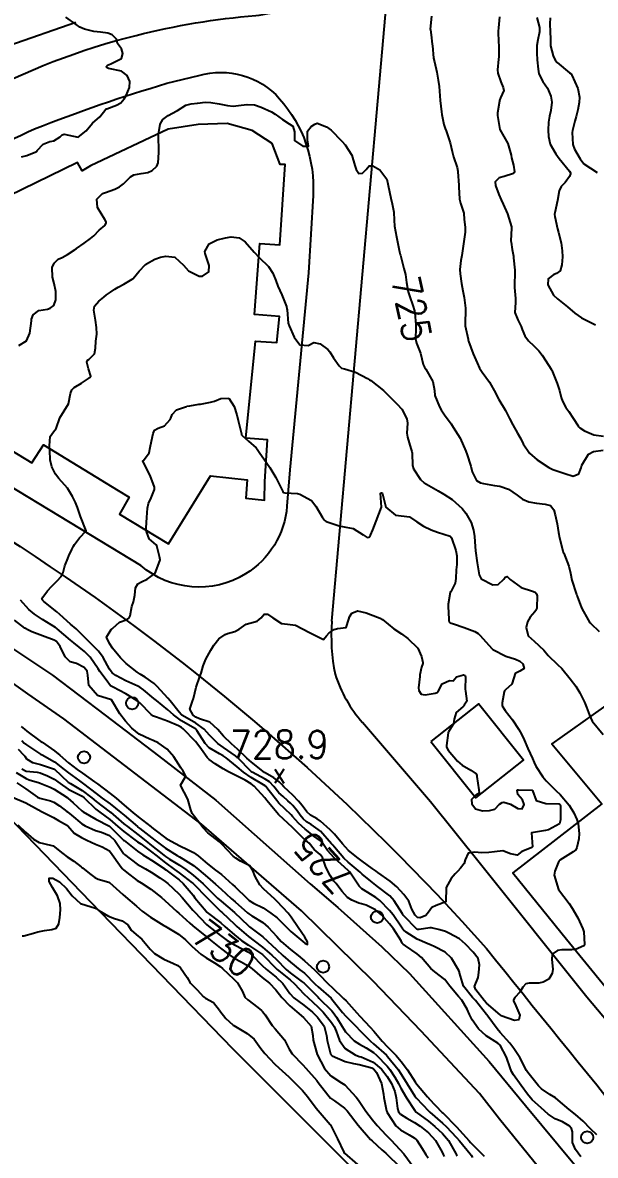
# Model space of a CAD drawing. Header units: metres. Extents: x 286371 to 293043, y 7462578 to 7466404.
# Drawn here: x 291564 to 291645.5, y 7463447.7 to 7463608.9 of the extents above; entities that cross this region are included whole.
import ezdxf
from ezdxf.enums import TextEntityAlignment as Align

# ---------------------------------------------------------------- set-up
doc = ezdxf.new("R2010")
doc.units = ezdxf.units.M
doc.header["$MEASUREMENT"] = 0
for name, color, linetype in [('Cotas', 45, 'Continuous'), ('Curvas de Nivel 1m', 11, 'Continuous'), ('Curvas de Nivel 5m', 15, 'Continuous'), ('Divisas', 45, 'Continuous'), ('Edificações', 30, 'Continuous'), ('Linha Férrea', 20, 'Continuous'), ('Pontos Cotados', 45, 'Continuous'), ('Postes', 20, 'Continuous'), ('Vias primárias', 230, 'Continuous')]:
    doc.layers.add(name, color=color, linetype=linetype)
doc.styles.add('Style-STANDARD', font='STANDARD.shx')

# ---------------------------------------------------------------- blocks, each defined once
blk = doc.blocks.new('ELVTXT_160')
at = {"layer": 'Pontos Cotados', "linetype": 'Continuous', "style": 'Style-STANDARD'}
for s, height, p in [('728.9', 4, (0, 4)), ('x', 3, (0, 0))]:
    blk.add_text(s, height=height, dxfattribs=at).set_placement(p, align=Align.MIDDLE_CENTER)

msp = doc.modelspace()

# ---------------------------------------------------------------- linework, layer by layer
at = {"layer": 'Curvas de Nivel 1m', "flags": 128}
for points, elevation in [([(291563.9, 7463589.78), (291564.65, 7463589.94), (291565.91, 7463590.46), (291566.04, 7463590.55), (291566.13, 7463590.67), (291566.99, 7463591.59), (291567.93, 7463591.93), (291568.5, 7463592.07), (291569.39, 7463592.62), (291569.67, 7463592.9), (291569.95, 7463593), (291571.94, 7463592.58), (291573.07, 7463593.46), (291573.97, 7463594.55), (291575.04, 7463595.48), (291575.9, 7463596.53), (291575.95, 7463596.58), (291576.01, 7463596.61), (291577.42, 7463597.1), (291578.02, 7463597.45), (291578.5, 7463598.02), (291578.76, 7463598.48), (291579.25, 7463599.66), (291579.32, 7463600.47), (291578.94, 7463601.34), (291578.09, 7463601.96), (291576.25, 7463602.36), (291576.09, 7463602.43), (291576, 7463602.53), (291575.99, 7463602.63), (291576.1, 7463602.81), (291576.6, 7463603.02), (291578.11, 7463603.75), (291578.29, 7463604.48), (291578.13, 7463605.15), (291577.56, 7463605.91), (291577.38, 7463606.5), (291576.8, 7463607.15), (291576.17, 7463607.37), (291575.13, 7463607.5), (291574.17, 7463607.61), (291572.83, 7463607.92), (291572.18, 7463608.21), (291571.67, 7463608.59), (291570.2, 7463609.64)], 724), ([(291622.2, 7463609.81), (291622.05, 7463607.95), (291622.06, 7463607.82), (291622.16, 7463607.15), (291622.34, 7463605.81), (291622.36, 7463605.59), (291622.53, 7463603.81), (291622.63, 7463603.29), (291622.98, 7463601.8), (291623.17, 7463600.69), (291623.3, 7463599.8), (291623.39, 7463598.44), (291623.44, 7463597.79), (291623.63, 7463596.16), (291623.69, 7463595.79), (291623.97, 7463594.35), (291624.15, 7463593.78), (291624.29, 7463593.45), (291624.9, 7463591.77), (291625.15, 7463590.53), (291625.35, 7463589.76), (291625.88, 7463588.23), (291625.97, 7463587.75), (291625.98, 7463587.65), (291626.11, 7463585.75), (291626.11, 7463585.49), (291626.2, 7463583.75), (291626.36, 7463583.19), (291626.8, 7463581.74), (291626.85, 7463580.84), (291627, 7463579.74), (291627.02, 7463579.03), (291626.82, 7463577.74), (291626.69, 7463576.73), (291626.55, 7463575.75), (291626.41, 7463575.02), (291626.26, 7463573.76), (291626.3, 7463573.1), (291626.5, 7463571.75), (291626.66, 7463570.69), (291626.85, 7463569.75), (291627.06, 7463568.25), (291627.08, 7463567.74), (291626.99, 7463566.29), (291627.03, 7463565.74), (291627.42, 7463563.82), (291627.44, 7463563.74), (291627.5, 7463563.53), (291628.16, 7463561.72), (291628.71, 7463560.46), (291629.06, 7463559.71), (291629.44, 7463559.13), (291630.48, 7463557.69), (291631.39, 7463556.07), (291631.58, 7463555.67), (291631.81, 7463555.23), (291632.74, 7463553.65), (291633.33, 7463552.55), (291633.8, 7463551.64), (291634.48, 7463550.44), (291634.94, 7463549.62), (291635.27, 7463548.94), (291636.19, 7463547.6), (291637.24, 7463546.64), (291638.91, 7463545.56), (291639.22, 7463545.4), (291639.47, 7463545.3), (291641.21, 7463544.71), (291642.37, 7463544.34), (291643.21, 7463544.68), (291643.51, 7463545.49), (291643.63, 7463545.88), (291644.54, 7463547.47), (291645.26, 7463547.86), (291646.65, 7463548.05)], 724), ([(291631.89, 7463609.67), (291631.74, 7463608.11), (291631.73, 7463607.67), (291631.77, 7463606.05), (291631.78, 7463605.67), (291631.78, 7463604.01), (291631.76, 7463603.67), (291631.61, 7463602.15), (291631.66, 7463601.67), (291632.07, 7463600.42), (291632.43, 7463599.66), (291632.5, 7463599.21), (291632.03, 7463598.16), (291631.92, 7463597.77), (291631.9, 7463597.67), (291631.63, 7463596.04), (291631.63, 7463595.67), (291631.96, 7463593.66), (291633.1, 7463591.65), (291633.56, 7463589.99), (291633.61, 7463589.64), (291633.89, 7463588.6), (291634.04, 7463587.63), (291633.98, 7463587.53), (291633.87, 7463587.42), (291632.55, 7463586.97), (291631.86, 7463586.78), (291631.3, 7463586.22), (291631.34, 7463585.67), (291631.82, 7463584.42), (291632.13, 7463583.66), (291632.42, 7463583.03), (291633.03, 7463581.65), (291633.59, 7463579.8), (291633.6, 7463579.64), (291633.53, 7463577.82), (291633.54, 7463577.64), (291633.7, 7463576.57), (291633.87, 7463575.63), (291633.91, 7463575.4), (291634.09, 7463573.63), (291634.09, 7463573.19), (291634.05, 7463571.63), (291634.05, 7463571.19), (291634.17, 7463569.63), (291634.16, 7463569.06), (291634.1, 7463567.63), (291634.51, 7463566.59), (291634.97, 7463565.62), (291635.11, 7463565.2), (291635.51, 7463564.28), (291636.02, 7463563.6), (291636.78, 7463562.88), (291637.48, 7463562.17), (291637.96, 7463561.57), (291638.94, 7463560.06), (291639.27, 7463559.55), (291639.33, 7463559.43), (291639.44, 7463559.17), (291640.1, 7463557.53), (291640.42, 7463556.5), (291640.67, 7463555.52), (291640.85, 7463555.01), (291641.35, 7463554.12), (291641.77, 7463553.51), (291642.39, 7463552.56), (291643.1, 7463551.49), (291643.19, 7463551.36), (291643.31, 7463551.22), (291644, 7463550.77), (291645.3, 7463550.21), (291646.71, 7463550.02)], 723), ([(291637.23, 7463609.59), (291637.61, 7463608.16), (291637.6, 7463607.58), (291637.33, 7463606.41), (291637.23, 7463605.59), (291637.21, 7463604.51), (291637.28, 7463603.59), (291637.42, 7463602.25), (291637.51, 7463601.58), (291638.07, 7463600.5), (291638.71, 7463599.56), (291639.21, 7463598.39), (291639.33, 7463597.55), (291639.18, 7463596.38), (291638.99, 7463595.56), (291638.86, 7463594.68), (291638.82, 7463593.56), (291638.86, 7463592.65), (291639.12, 7463591.56), (291639.91, 7463590.18), (291640.41, 7463589.54), (291641.87, 7463587.74), (291641.98, 7463587.51), (291642.01, 7463587.37), (291641.86, 7463586.99), (291641.22, 7463586.14), (291640.69, 7463585.53), (291640.41, 7463584.95), (291640.15, 7463583.54), (291639.78, 7463581.79), (291639.73, 7463581.59), (291639.72, 7463581.55), (291639.77, 7463581.27), (291640.14, 7463579.54), (291640.28, 7463578.99), (291640.65, 7463577.53), (291640.83, 7463576.39), (291640.84, 7463575.53), (291640.78, 7463574.41), (291640.51, 7463573.53), (291640.02, 7463573.17), (291639.65, 7463573.03), (291638.81, 7463572.39), (291638.78, 7463571.56), (291639.6, 7463570.07), (291640.13, 7463569.54), (291641.58, 7463568.43), (291642.6, 7463567.5), (291643.55, 7463566.85), (291644.78, 7463566.23), (291645.54, 7463565.88)], 722), ([(291639.09, 7463609.56), (291639.04, 7463608.71), (291639.12, 7463607.56), (291639.16, 7463606.56), (291639.15, 7463605.56), (291639.54, 7463604.14), (291639.8, 7463603.55), (291640.11, 7463603.2), (291641.88, 7463601.73), (291642.08, 7463601.56), (291642.12, 7463601.51), (291642.2, 7463601.4), (291643.06, 7463599.5), (291643.27, 7463598.26), (291643.23, 7463597.5), (291643.05, 7463596.46), (291642.8, 7463595.5), (291642.63, 7463594.86), (291642.28, 7463593.51), (291642.24, 7463593.23), (291642.31, 7463591.51), (291642.59, 7463590.84), (291643.39, 7463589.49), (291643.88, 7463588.78), (291645.79, 7463587.53)], 721), ([(291645.77, 7463450.6), (291644.83, 7463451.46), (291643.8, 7463452.54), (291642.73, 7463453.49), (291641.82, 7463454.19), (291640.25, 7463455.53), (291639.86, 7463455.84), (291639.07, 7463456.34), (291637.88, 7463457.16), (291637.46, 7463457.57), (291635.91, 7463459.47), (291635.83, 7463459.6), (291635.76, 7463459.76), (291634.78, 7463461.61), (291633.96, 7463462.86), (291633.35, 7463463.63), (291632, 7463465.18), (291631.57, 7463465.66), (291630.24, 7463467.47), (291630.08, 7463467.68), (291630.03, 7463467.74), (291628.47, 7463469.71), (291628.07, 7463470.15), (291626.79, 7463471.73), (291626.22, 7463473.65), (291626.2, 7463473.74), (291626.13, 7463474), (291625.08, 7463475.76), (291624.17, 7463476.58), (291622.58, 7463477.4), (291622.18, 7463477.58), (291621.59, 7463477.81), (291620.2, 7463478.42), (291618.64, 7463479.43), (291618.22, 7463479.77), (291618.14, 7463479.87), (291617.94, 7463480.16), (291616.76, 7463481.89), (291616.26, 7463482.54), (291614.89, 7463483.92), (291614.29, 7463484.37), (291613.18, 7463485.06), (291612.31, 7463485.59), (291611.91, 7463485.96), (291611.18, 7463487.12), (291610.58, 7463487.98), (291610.35, 7463488.23), (291608.37, 7463490.01), (291607.44, 7463491.08), (291606.78, 7463492.04), (291606.41, 7463492.45), (291605.48, 7463493.12), (291604.43, 7463493.93), (291604.24, 7463494.09), (291603.29, 7463494.94), (291602.46, 7463495.91), (291602.27, 7463496.12), (291601.33, 7463496.98), (291600.49, 7463497.81), (291600.2, 7463498.15), (291599.13, 7463499.55), (291598.66, 7463500.17), (291598.6, 7463500.24), (291598.54, 7463500.28), (291598.32, 7463500.39), (291596.55, 7463501.44), (291595.46, 7463502.22), (291594.58, 7463502.97), (291592.99, 7463504.26), (291592.6, 7463504.53), (291592.04, 7463504.83), (291590.61, 7463505.67), (291590.02, 7463506.3), (291588.83, 7463508.14), (291588.7, 7463508.32), (291588.65, 7463508.36), (291588.57, 7463508.41), (291586.67, 7463509.5), (291585.5, 7463510.37), (291584.69, 7463511.09), (291583.08, 7463512.41), (291582.72, 7463512.7), (291581.25, 7463513.92), (291580.74, 7463514.3), (291580.45, 7463514.45), (291578.75, 7463515.18), (291577.29, 7463515.97), (291576.77, 7463516.33), (291576.62, 7463516.51), (291576.41, 7463516.88), (291575.5, 7463518.52), (291574.82, 7463519.41), (291573.71, 7463520.55), (291572.86, 7463521.42), (291571.67, 7463522.58), (291570.88, 7463523.26), (291569.35, 7463524.62), (291568.91, 7463525.03), (291567.07, 7463526.51), (291566.93, 7463526.63), (291566.91, 7463526.65), (291566.76, 7463526.84), (291566.94, 7463527.12), (291567.6, 7463528), (291568.14, 7463528.64), (291568.57, 7463529.04), (291568.98, 7463529.42), (291569.55, 7463530.05), (291569.8, 7463530.61), (291570.06, 7463531.55), (291570.47, 7463532.6), (291570.64, 7463532.99), (291571.04, 7463533.87), (291571.28, 7463534.36), (291571.41, 7463534.59), (291572.12, 7463535.53), (291573.08, 7463536.56), (291572.3, 7463538.58), (291571.83, 7463539.89), (291571.55, 7463540.59), (291571.16, 7463541.45), (291570.44, 7463542.61), (291569.19, 7463544.01), (291568.71, 7463544.63), (291568.2, 7463545.66), (291567.98, 7463546.64), (291567.92, 7463547.98), (291567.89, 7463548.65), (291567.97, 7463549.97), (291568.46, 7463550.64), (291568.84, 7463551.1), (291569.33, 7463552.62), (291570.55, 7463554.6), (291570.87, 7463556.08), (291571.06, 7463556.59), (291571.4, 7463556.94), (291572.41, 7463557.57), (291573.42, 7463558.24), (291573.61, 7463558.36), (291573.75, 7463558.55), (291573.44, 7463559.59), (291573.18, 7463560.56), (291573.24, 7463560.78), (291573.46, 7463560.93), (291574.29, 7463561.72), (291574.43, 7463562.54), (291574.48, 7463563.56), (291574.6, 7463564.54), (291574.57, 7463565.49), (291574.4, 7463566.54), (291574.17, 7463567.94), (291574.29, 7463568.54), (291574.89, 7463569.23), (291575.59, 7463569.82), (291576, 7463570.12), (291576.54, 7463570.51), (291577.15, 7463570.96), (291577.62, 7463571.23), (291578.46, 7463571.65), (291579.63, 7463572.34), (291579.7, 7463572.4), (291579.75, 7463572.46), (291580.62, 7463573.48), (291581.53, 7463574.44), (291581.6, 7463574.5), (291581.67, 7463574.54), (291582.86, 7463575.23), (291583.68, 7463575.5), (291584.44, 7463575.64), (291585.68, 7463575.49), (291586.92, 7463574.36), (291587.65, 7463573.57), (291589.17, 7463572.8), (291589.64, 7463572.78), (291590.55, 7463573.4), (291590.61, 7463574.3), (291590, 7463576), (291589.96, 7463576.31), (291590.61, 7463577.4), (291591.72, 7463577.95), (291592.92, 7463578.26), (291593.73, 7463578.39), (291594.84, 7463578.23), (291595.72, 7463577.68), (291597, 7463576.19), (291597.68, 7463575.44), (291599.05, 7463574.16), (291599.65, 7463573.21), (291600.05, 7463572.15), (291600.38, 7463571.38), (291600.93, 7463570.13), (291601.57, 7463568.45), (291601.66, 7463568.12), (291601.68, 7463568), (291601.83, 7463566.12), (291601.95, 7463565.7), (291602.66, 7463564.11), (291603.49, 7463563.03), (291604.65, 7463562.91), (291605.49, 7463563.36), (291606.37, 7463563.17), (291607.48, 7463562.34), (291607.76, 7463562.03), (291608.3, 7463561.18), (291609.07, 7463560.01), (291609.44, 7463559.7), (291609.84, 7463559.6), (291611.43, 7463559.13), (291613.13, 7463558.24), (291613.42, 7463558.06), (291613.57, 7463557.94), (291615.39, 7463556.52), (291616.03, 7463555.9), (291617.36, 7463554.58), (291618, 7463553.87), (291618.71, 7463552.49), (291618.81, 7463551.86), (291618.72, 7463550.44), (291618.79, 7463549.86), (291619.27, 7463548.27), (291619.43, 7463547.85), (291619.49, 7463547.62), (291619.54, 7463545.85), (291619.68, 7463545.39), (291620.64, 7463543.83), (291621.19, 7463543.36), (291622.18, 7463542.8), (291623.17, 7463542.26), (291623.97, 7463541.78), (291625.15, 7463540.99), (291626.57, 7463539.74), (291627.12, 7463539.08), (291627.85, 7463537.72), (291628.19, 7463536.62), (291628.34, 7463535.72), (291628.44, 7463534.33), (291628.5, 7463533.71), (291628.72, 7463532.01), (291628.75, 7463531.71), (291628.99, 7463530.3), (291629.28, 7463529.7), (291630.97, 7463528.87), (291631.73, 7463528.9), (291632.5, 7463529.65), (291632.7, 7463529.94), (291632.99, 7463530.04), (291633.42, 7463529.64), (291634.97, 7463528.49), (291636.59, 7463527.96), (291636.96, 7463527.8), (291637.15, 7463527.58), (291637.24, 7463527.29), (291637.19, 7463525.58), (291637.14, 7463525.36), (291636.92, 7463525.01), (291636.25, 7463524.25), (291635.9, 7463523.6), (291635.7, 7463522.79), (291635.96, 7463521.6), (291636.85, 7463520.84), (291638.19, 7463519.56), (291638.81, 7463518.79), (291640.14, 7463517.53), (291640.79, 7463516.94), (291641.96, 7463515.51), (291642.75, 7463514.42), (291643.33, 7463513.49), (291644, 7463512.19), (291644.3, 7463511.47), (291644.69, 7463510.31), (291645.09, 7463509.46), (291646.65, 7463507.55)], 726), ([(291563.83, 7463508.7), (291564.3, 7463508.34), (291564.64, 7463508.06), (291566.51, 7463506.66), (291566.62, 7463506.58), (291566.81, 7463506.47), (291568.6, 7463505.23), (291569.34, 7463504.61), (291570.58, 7463503.53), (291571.82, 7463502.58), (291572.56, 7463502.04), (291574.26, 7463500.81), (291574.54, 7463500.63), (291574.68, 7463500.53), (291576.51, 7463499.17), (291577.35, 7463498.49), (291578.49, 7463497.53), (291579.73, 7463496.46), (291580.47, 7463495.84), (291582.32, 7463494.42), (291582.44, 7463494.32), (291582.87, 7463493.98), (291584.42, 7463492.83), (291585.16, 7463492.37), (291586.4, 7463491.73), (291587.52, 7463491.21), (291588.38, 7463490.79), (291589.01, 7463490.31), (291590.36, 7463489.15), (291591.49, 7463488.28), (291592.33, 7463487.62), (291593.92, 7463486.24), (291594.31, 7463485.87), (291596, 7463484.21), (291596.28, 7463483.96), (291596.9, 7463483.57), (291598.26, 7463482.89), (291599.37, 7463482.16), (291600.24, 7463481.46), (291601.64, 7463480.12), (291602.22, 7463479.55), (291603.93, 7463478.09), (291604.19, 7463477.89), (291604.57, 7463477.7), (291604.59, 7463478.08), (291604.2, 7463478.71), (291603.26, 7463480.1), (291602.25, 7463481.58), (291601.81, 7463482.12), (291600.28, 7463483.81), (291599.92, 7463484.15), (291598.31, 7463485.59), (291597.82, 7463486.18), (291597.14, 7463487.38), (291596.8, 7463488.2), (291596.35, 7463488.88), (291595.03, 7463489.56), (291594.37, 7463489.95), (291594.02, 7463490.24), (291592.4, 7463491.94), (291592.04, 7463492.27), (291590.42, 7463493.59), (291589.74, 7463494.3), (291588.47, 7463495.93), (291588.18, 7463496.33), (291587.98, 7463496.83), (291587.53, 7463498.34), (291586.53, 7463500.35), (291587.27, 7463501.62), (291586.89, 7463502.35), (291586.57, 7463502.84), (291585.55, 7463504.37), (291584.61, 7463505.5), (291583.35, 7463506.4), (291582.63, 7463506.72), (291582.15, 7463506.91), (291580.64, 7463507.61), (291579.59, 7463508.46), (291578.67, 7463509.46), (291577.88, 7463510.49), (291576.71, 7463512.5), (291574.72, 7463513.13), (291573.46, 7463514.55), (291573.33, 7463515.99), (291573.21, 7463516.56), (291572.79, 7463517.12), (291571.71, 7463517.66), (291570.8, 7463517.92), (291570.09, 7463518.61), (291569.37, 7463520.09), (291569.01, 7463520.62), (291568.85, 7463520.78), (291568.51, 7463520.97), (291566.86, 7463521.6), (291565.35, 7463522.19), (291564.87, 7463522.39), (291564.35, 7463522.69), (291562.89, 7463523.82)], 724), ([(291563.4, 7463505.5), (291564.18, 7463504.69), (291564.36, 7463504.46), (291564.59, 7463504.12), (291565.46, 7463503.56), (291566.57, 7463503.28), (291568.56, 7463502.62), (291570.54, 7463500.8), (291570.85, 7463500.59), (291572.52, 7463499.61), (291573.88, 7463498.54), (291574.5, 7463498.02), (291576.33, 7463496.66), (291576.47, 7463496.55), (291576.53, 7463496.5), (291578.45, 7463494.86), (291578.95, 7463494.47), (291580.43, 7463493.32), (291581.59, 7463492.43), (291582.4, 7463491.78), (291584.12, 7463490.39), (291584.37, 7463490.19), (291584.92, 7463489.83), (291586.35, 7463488.96), (291587.29, 7463488.34), (291588.33, 7463487.54), (291589.72, 7463486.3), (291590.31, 7463485.73), (291591.79, 7463484.27), (291592.28, 7463483.83), (291594.2, 7463482.24), (291594.25, 7463482.19), (291595.09, 7463481.38), (291596.23, 7463480.3), (291596.34, 7463480.2), (291598.2, 7463478.79), (291598.89, 7463478.16), (291600.18, 7463476.97), (291601.09, 7463476.13), (291602.15, 7463475.15), (291603.51, 7463474.09), (291604.13, 7463473.6), (291605.67, 7463472.06), (291606.1, 7463471.65), (291607.94, 7463470.03), (291608.06, 7463469.9), (291609.58, 7463468), (291610.03, 7463467.48), (291611.53, 7463465.97), (291612, 7463465.5), (291613.52, 7463463.94), (291613.97, 7463463.54), (291615.8, 7463461.91), (291615.94, 7463461.76), (291617.47, 7463459.88), (291617.9, 7463459.25), (291618.75, 7463457.86), (291619.86, 7463456.1), (291620.06, 7463455.84), (291621.83, 7463453.95), (291621.97, 7463453.81), (291623.8, 7463452.26), (291624.31, 7463451.78), (291625.77, 7463450.22), (291626.19, 7463449.75), (291627.74, 7463447.89), (291627.86, 7463447.72), (291628.07, 7463447.37)], 726), ([(291563.13, 7463502.14), (291564.54, 7463501.31), (291564.99, 7463501.13), (291566.43, 7463500.67), (291566.53, 7463500.62), (291567.94, 7463500.05), (291568.52, 7463499.77), (291570.39, 7463498.6), (291570.46, 7463498.55), (291570.5, 7463498.51), (291571.23, 7463497.85), (291572.48, 7463496.72), (291572.68, 7463496.56), (291574.46, 7463495.5), (291576.39, 7463494.51), (291576.44, 7463494.46), (291577.05, 7463493.88), (291578.41, 7463492.53), (291578.48, 7463492.47), (291580.39, 7463490.96), (291581.17, 7463490.43), (291582.37, 7463489.67), (291584.32, 7463488.38), (291584.34, 7463488.37), (291584.4, 7463488.33), (291586.32, 7463486.87), (291586.9, 7463486.35), (291588.29, 7463484.68), (291588.57, 7463484.32), (291590.14, 7463482.41), (291590.24, 7463482.29), (291590.25, 7463482.28), (291590.32, 7463482.23), (291592.23, 7463480.75), (291592.81, 7463480.26), (291594.21, 7463479.05), (291595.25, 7463478.22), (291596.18, 7463477.58), (291597.88, 7463476.47), (291598.17, 7463476.28), (291598.28, 7463476.17), (291600.14, 7463474.27), (291600.28, 7463474.14), (291602.11, 7463472.67), (291602.75, 7463472.1), (291604.08, 7463470.66), (291604.66, 7463470.08), (291606.05, 7463468.81), (291606.81, 7463468.04), (291608.01, 7463466.59), (291608.38, 7463466.02), (291608.64, 7463465.37), (291609.11, 7463464.01), (291609.96, 7463462.88), (291611.35, 7463461.97), (291611.94, 7463461.76), (291612.22, 7463461.68), (291613.93, 7463460.93), (291615.11, 7463459.92), (291615.9, 7463458.9), (291616.51, 7463457.9), (291617, 7463456.76), (291617.19, 7463455.88), (291617.39, 7463454.32), (291617.53, 7463453.88), (291617.82, 7463453.53), (291618.69, 7463452.98), (291619.8, 7463452.35), (291620.59, 7463451.83), (291621.78, 7463450.9), (291622.81, 7463449.8), (291623.74, 7463448.12), (291623.88, 7463447.78), (291624.01, 7463447.5)], 728), ([(291563.95, 7463502.7), (291564.56, 7463502.37), (291566.11, 7463502.22), (291566.56, 7463502.12), (291567.59, 7463501.68), (291568.54, 7463501.23), (291569.39, 7463500.61), (291570.52, 7463499.8), (291572.03, 7463499.05), (291572.51, 7463498.8), (291572.81, 7463498.56), (291574.48, 7463496.96), (291575.02, 7463496.53), (291576.46, 7463495.45), (291577.6, 7463494.49), (291578.43, 7463493.76), (291580.19, 7463492.45), (291580.41, 7463492.29), (291580.85, 7463491.99), (291582.39, 7463490.88), (291582.98, 7463490.41), (291584.36, 7463489.32), (291585.67, 7463488.36), (291586.34, 7463487.88), (291588.18, 7463486.46), (291588.31, 7463486.36), (291588.35, 7463486.32), (291590.28, 7463484.31), (291592.26, 7463482.38), (291592.37, 7463482.26), (291594.23, 7463480.52), (291594.54, 7463480.23), (291596.2, 7463478.8), (291597, 7463478.19), (291598.18, 7463477.32), (291599.52, 7463476.15), (291600.15, 7463475.53), (291601.56, 7463474.12), (291602.13, 7463473.64), (291603.8, 7463472.39), (291604.11, 7463472.17), (291604.21, 7463472.08), (291606.08, 7463470.17), (291606.19, 7463470.05), (291608.04, 7463468.25), (291608.23, 7463468.02), (291608.7, 7463467.34), (291609.53, 7463466), (291609.99, 7463465.26), (291611.24, 7463463.98), (291611.97, 7463463.52), (291612.91, 7463463), (291613.95, 7463462.31), (291614.4, 7463461.93), (291615.92, 7463460.36), (291616.29, 7463459.9), (291617, 7463458.79), (291617.53, 7463457.88), (291617.87, 7463457.26), (291618.68, 7463455.86), (291619.83, 7463454.07), (291620.04, 7463453.84), (291621.8, 7463452.54), (291622.72, 7463451.8), (291623.78, 7463450.79), (291624.62, 7463449.77), (291625.74, 7463447.85), (291625.79, 7463447.75), (291625.86, 7463447.62)], 727), ([(291563.24, 7463500.71), (291564.52, 7463499.85), (291566.17, 7463498.67), (291566.5, 7463498.49), (291567.99, 7463498.12), (291568.49, 7463497.94), (291569.3, 7463497.43), (291570.34, 7463496.6), (291570.41, 7463496.54), (291570.47, 7463496.49), (291570.99, 7463496.07), (291572.45, 7463494.87), (291572.93, 7463494.56), (291574.43, 7463493.91), (291575.28, 7463493.67), (291576.42, 7463493.19), (291577.16, 7463492.49), (291578.39, 7463490.64), (291578.52, 7463490.47), (291580.36, 7463489.13), (291581.52, 7463488.43), (291582.34, 7463487.96), (291583.55, 7463487.17), (291584.32, 7463486.65), (291584.69, 7463486.38), (291586.29, 7463484.88), (291586.76, 7463484.35), (291588.26, 7463482.59), (291588.5, 7463482.32), (291590.23, 7463480.53), (291590.49, 7463480.29), (291592.2, 7463478.94), (291593.13, 7463478.25), (291594.18, 7463477.62), (291595.36, 7463477.04), (291596.17, 7463476.57), (291596.66, 7463476.2), (291598.14, 7463474.7), (291598.71, 7463474.17), (291600.12, 7463473.03), (291601.09, 7463472.13), (291602.08, 7463470.73), (291602.64, 7463470.11), (291604.06, 7463469.03), (291605.29, 7463468.07), (291606.02, 7463467.35), (291606.93, 7463466.04), (291607.28, 7463464.74), (291607.37, 7463464.03), (291607.86, 7463462.11), (291607.9, 7463462.03), (291607.94, 7463461.96), (291608.11, 7463461.85), (291609.93, 7463461.02), (291611.14, 7463460.76), (291611.92, 7463460.6), (291613.74, 7463460.12), (291613.92, 7463460.04), (291614.03, 7463459.93), (291614.39, 7463459.45), (291615.13, 7463457.92), (291615.38, 7463456.4), (291615.42, 7463455.91), (291615.83, 7463454.03), (291615.88, 7463453.9), (291615.93, 7463453.79), (291617.15, 7463451.88), (291617.79, 7463451.3), (291619.05, 7463450.58), (291619.77, 7463450.17), (291620.15, 7463449.84), (291620.9, 7463448.67), (291621.4, 7463447.82), (291621.73, 7463447.3)], 729), ([(291563.38, 7463494.71), (291564.43, 7463493.65), (291565.6, 7463492.68), (291566.41, 7463492.21), (291567.02, 7463492.04), (291568.4, 7463491.7), (291569.77, 7463490.61), (291570.38, 7463490.15), (291571.35, 7463489.56), (291572.36, 7463488.75), (291572.45, 7463488.66), (291572.57, 7463488.57), (291573.57, 7463487.78), (291574.33, 7463487.21), (291574.78, 7463486.99), (291576.32, 7463486.55), (291576.4, 7463486.5), (291578.29, 7463484.82), (291578.7, 7463484.47), (291580.26, 7463483.12), (291581.06, 7463482.43), (291582.24, 7463481.55), (291584.14, 7463480.39), (291584.22, 7463480.34), (291584.31, 7463480.29), (291586.21, 7463479.13), (291587.22, 7463478.34), (291588.18, 7463477.4), (291589.39, 7463476.31), (291590.16, 7463475.78), (291591.35, 7463475.07), (291592.14, 7463474.55), (291592.49, 7463474.26), (291594.11, 7463472.77), (291594.61, 7463472.23), (291595.33, 7463470.98), (291595.68, 7463470.21), (291596.07, 7463469.8), (291597.52, 7463468.71), (291598.05, 7463468.31), (291598.19, 7463468.17), (291598.55, 7463467.66), (291599.56, 7463466.15), (291600, 7463465.66), (291601.32, 7463464.12), (291601.95, 7463462.81), (291602.38, 7463462.11), (291603.92, 7463460.54), (291604.33, 7463460.08), (291605.89, 7463458.31), (291606.11, 7463458.05), (291606.97, 7463456.94), (291607.66, 7463456.03), (291607.85, 7463455.83), (291608.42, 7463455.44), (291609.83, 7463454.41), (291610.24, 7463453.99), (291611.79, 7463451.96), (291613.54, 7463449.94), (291613.76, 7463449.72), (291615.17, 7463448.48), (291615.74, 7463447.98), (291615.81, 7463447.9), (291617.71, 7463446.02)], 731), ([(291563.99, 7463478.91), (291564.2, 7463478.93), (291565.57, 7463479.31), (291566.21, 7463479.49), (291567.18, 7463479.69), (291568.21, 7463479.8), (291568.82, 7463480.02), (291569.18, 7463480.62), (291569.33, 7463481.53), (291569.41, 7463482.62), (291569.38, 7463483.52), (291569.03, 7463484.62), (291568.31, 7463485.78), (291567.81, 7463486.64), (291567.84, 7463487.14), (291568.33, 7463487.12), (291569.27, 7463486.62), (291570.31, 7463485.64), (291571.09, 7463484.59), (291572.27, 7463483.53), (291573.78, 7463483.03), (291574.26, 7463482.91), (291574.5, 7463482.79), (291574.88, 7463482.54), (291576.24, 7463481.69), (291577.12, 7463481.38), (291578.23, 7463481.05), (291579, 7463480.46), (291579.49, 7463479.73), (291580.2, 7463479.1), (291580.99, 7463478.43), (291582.17, 7463477.03), (291582.82, 7463476.4), (291584.15, 7463475.58), (291585.51, 7463475), (291586.14, 7463474.68), (291586.53, 7463474.35), (291587.44, 7463473), (291587.84, 7463472.33), (291587.94, 7463472.17), (291588.1, 7463471.99), (291588.95, 7463471.17), (291589.74, 7463470.3), (291589.91, 7463470.14), (291590.07, 7463470.06), (291591.19, 7463469.41), (291592.05, 7463468.34), (291592.07, 7463468.29), (291592.09, 7463468.26), (291592.94, 7463467.17), (291593.96, 7463466.24), (291594.01, 7463466.2), (291594.09, 7463466.16), (291596, 7463465.04), (291596.99, 7463464.19), (291597.95, 7463462.9), (291598.49, 7463462.17), (291599.92, 7463460.66), (291600.5, 7463460.14), (291601.9, 7463458.86), (291602.69, 7463458.1), (291603.87, 7463456.92), (291604.56, 7463456.07), (291605.83, 7463454.37), (291606.09, 7463454.05), (291607.79, 7463452.07), (291607.83, 7463452.02), (291607.88, 7463451.94), (291608.85, 7463450.01), (291609.74, 7463448.13), (291609.83, 7463447.99), (291611.71, 7463446.38)], 732)]:
    msp.add_lwpolyline(points, dxfattribs=dict(at, elevation=elevation))
for points, elevation in [([(291593.37, 7463555.41), (291594.15, 7463554.24), (291594.51, 7463553.06), (291594.72, 7463552.23), (291595.17, 7463550.35), (291595.2, 7463550.23), (291595.29, 7463550.1), (291596.19, 7463549.3), (291597.27, 7463548.35), (291597.4, 7463548.19), (291597.72, 7463547.73), (291598.81, 7463546.17), (291599.22, 7463545.55), (291600.06, 7463544.15), (291600.96, 7463542.35), (291601.07, 7463542.14), (291601.17, 7463541.99), (291601.35, 7463541.95), (291603.17, 7463541.85), (291603.48, 7463541.78), (291605.16, 7463540.85), (291605.76, 7463540.07), (291606.72, 7463538.45), (291607, 7463538.05), (291607.11, 7463537.96), (291607.25, 7463537.9), (291609.09, 7463537.26), (291610.01, 7463537.08), (291611.09, 7463536.88), (291612.48, 7463535.96), (291613.07, 7463535.62), (291613.37, 7463535.65), (291613.54, 7463535.95), (291613.86, 7463536.71), (291614.36, 7463537.93), (291615.13, 7463539.91), (291614.96, 7463541.92), (291615.11, 7463541.97), (291615.16, 7463541.96), (291615.21, 7463541.91), (291615.24, 7463541.83), (291615.73, 7463539.91), (291617.12, 7463538.8), (291618.34, 7463538.64), (291619.11, 7463538.52), (291620.15, 7463537.84), (291621.09, 7463537.2), (291622.19, 7463536.7), (291623.08, 7463536.38), (291624.86, 7463535.77), (291625.07, 7463535.53), (291625.7, 7463533.75), (291625.81, 7463532.98), (291625.81, 7463531.75), (291625.74, 7463531.02), (291625.68, 7463529.75), (291625.6, 7463529.12), (291624.96, 7463527.89), (291624.9, 7463527.82), (291624.88, 7463527.77), (291624.61, 7463526.09), (291624.59, 7463525.77), (291624.67, 7463523.99), (291624.69, 7463523.77), (291624.73, 7463523.61), (291624.89, 7463523.44), (291625.35, 7463523.3), (291626.88, 7463522.8), (291628.39, 7463522.2), (291628.87, 7463521.93), (291629.12, 7463521.7), (291630.84, 7463519.78), (291630.96, 7463519.67), (291632.82, 7463518.73), (291634.16, 7463518.27), (291634.8, 7463518.01), (291635.24, 7463517.61), (291635.41, 7463516.98), (291634.78, 7463516.6), (291634.15, 7463516.24), (291633.94, 7463515.63), (291633.65, 7463514.73), (291632.74, 7463513.92), (291632.61, 7463513.78), (291632.56, 7463513.65), (291632.3, 7463512.06), (291632.29, 7463511.65), (291632.69, 7463511), (291633.75, 7463509.63), (291634.65, 7463508.27), (291635.04, 7463507.61), (291635.43, 7463506.81), (291635.94, 7463505.59), (291636.59, 7463504.15), (291636.83, 7463503.58), (291637.09, 7463503.06), (291638.08, 7463501.56), (291638.55, 7463500.99), (291639.97, 7463499.53), (291640.52, 7463499.02), (291641.82, 7463497.5), (291642.48, 7463496.4), (291642.91, 7463495.49), (291643.09, 7463494.85), (291643.23, 7463493.48), (291643.19, 7463492.72), (291642.92, 7463491.49), (291642.74, 7463491.15), (291642.39, 7463490.88), (291640.5, 7463489.66), (291640.37, 7463489.57), (291640.34, 7463489.53), (291639.76, 7463488.13), (291639.67, 7463487.54), (291640.3, 7463485.53), (291641.81, 7463483.51), (291642.26, 7463482.85), (291643.03, 7463481.49), (291643.77, 7463479.93), (291643.91, 7463479.48), (291643.99, 7463477.67), (291643.9, 7463477.48), (291642.71, 7463476.97), (291642.18, 7463476.93), (291640.77, 7463476.93), (291640.17, 7463476.81), (291639.39, 7463476.32), (291639.35, 7463475.55), (291639.48, 7463474.19), (291639.4, 7463473.55), (291638.9, 7463472.76), (291638.11, 7463472.3), (291637.49, 7463472.19), (291636.1, 7463472.19), (291635.63, 7463472.07), (291635.2, 7463471.61), (291634.77, 7463470.92), (291634.07, 7463470.14), (291633.88, 7463469.82), (291633.9, 7463469.63), (291634.06, 7463469.27), (291634.81, 7463467.61), (291634.66, 7463466.98), (291634.02, 7463466.85), (291632.14, 7463467.55), (291632.03, 7463467.63), (291632.01, 7463467.65), (291630.06, 7463469.35), (291629.74, 7463469.69), (291628.55, 7463471.24), (291628.34, 7463471.71), (291628.84, 7463472.98), (291628.97, 7463473.7), (291629.05, 7463474.79), (291628.85, 7463475.7), (291628.17, 7463476.61), (291627.06, 7463477.73), (291626.19, 7463478.47), (291624.67, 7463479.31), (291624.22, 7463479.51), (291623.42, 7463479.79), (291622.23, 7463480.05), (291621.99, 7463480.05), (291620.48, 7463479.83), (291620.26, 7463479.8), (291620.22, 7463479.81), (291620.19, 7463479.83), (291618.25, 7463481.79), (291618.2, 7463481.87), (291618.1, 7463482.03), (291616.92, 7463483.88), (291616.29, 7463484.59), (291614.56, 7463485.92), (291614.32, 7463486.11), (291613.57, 7463486.69), (291612.34, 7463487.71), (291612.07, 7463487.96), (291610.37, 7463489.42), (291609.77, 7463489.99), (291608.4, 7463491.55), (291608.19, 7463491.81), (291608.01, 7463492.02), (291606.43, 7463493.8), (291606.3, 7463493.92), (291606.12, 7463494.05), (291605.12, 7463494.75), (291604.45, 7463495.16), (291603.94, 7463495.57), (291603.52, 7463496.09), (291603.09, 7463496.72), (291602.48, 7463497.45), (291602.16, 7463497.78), (291601.8, 7463498.12), (291601.1, 7463498.73), (291600.52, 7463499.26), (291599.77, 7463500.16), (291599.19, 7463500.81), (291598.55, 7463501.23), (291596.69, 7463502.2), (291596.57, 7463502.3), (291594.67, 7463504.23), (291594.6, 7463504.3), (291594.33, 7463504.51), (291592.62, 7463505.71), (291591.82, 7463506.28), (291590.64, 7463507.47), (291589.86, 7463508.31), (291588.67, 7463509.18), (291586.79, 7463510.25), (291586.68, 7463510.31), (291586.63, 7463510.36), (291586.3, 7463510.76), (291585.06, 7463512.38), (291584.72, 7463512.75), (291583.17, 7463514.41), (291582.75, 7463514.83), (291581.49, 7463515.71), (291580.77, 7463516.16), (291580.34, 7463516.45), (291578.79, 7463517.66), (291577.95, 7463518.49), (291576.83, 7463519.87), (291576.39, 7463520.51), (291575.98, 7463521.4), (291576.65, 7463522.51), (291576.78, 7463522.6), (291576.88, 7463522.7), (291577.82, 7463523.56), (291578.9, 7463523.95), (291579.22, 7463524.15), (291579.34, 7463524.47), (291579.59, 7463525.8), (291579.82, 7463526.46), (291580.01, 7463527.4), (291580.11, 7463528.46), (291580.43, 7463529), (291580.98, 7463529.3), (291581.75, 7463529.67), (291582.81, 7463530.42), (291582.89, 7463530.52), (291583, 7463530.75), (291583.6, 7463532.4), (291583.51, 7463532.89), (291583.15, 7463534.4), (291583.06, 7463534.54), (291582.07, 7463535.42), (291581.65, 7463536.43), (291581.63, 7463536.97), (291581.7, 7463538.43), (291581.79, 7463539.77), (291581.96, 7463540.42), (291582.35, 7463541.23), (291582.82, 7463542.41), (291582.83, 7463542.76), (291582.21, 7463544.42), (291581.23, 7463546.25), (291581.17, 7463546.44), (291581.17, 7463546.5), (291581.24, 7463546.58), (291582.04, 7463547.63), (291582.19, 7463548.42), (291582.38, 7463549.32), (291582.62, 7463550.41), (291582.82, 7463550.89), (291583.31, 7463551.15), (291584.21, 7463551.49), (291585.06, 7463552.38), (291585.14, 7463552.56), (291585.33, 7463553.1), (291585.95, 7463553.76), (291587.35, 7463554.26), (291587.42, 7463554.27), (291587.82, 7463554.34), (291589.12, 7463554.56), (291589.36, 7463554.59), (291590.8, 7463554.85), (291591.36, 7463555.01), (291592.27, 7463555.37)], 727), ([(291640.58, 7463497.43), (291640.56, 7463495.52), (291640.56, 7463495.43), (291640.45, 7463494.86), (291638.86, 7463493.98), (291638.44, 7463493.9), (291636.43, 7463493.59), (291636.58, 7463491.59), (291636.49, 7463491.5), (291636.4, 7463491.46), (291635.08, 7463490.93), (291634.39, 7463490.41), (291633.45, 7463490.58), (291632.39, 7463491.01), (291631.17, 7463490.89), (291630.39, 7463490.75), (291629.36, 7463490.73), (291628.39, 7463490.8), (291627.43, 7463490.69), (291626.99, 7463489.74), (291626.87, 7463489.23), (291626.36, 7463488.56), (291625.96, 7463488.14), (291625.59, 7463487.76), (291625.04, 7463487.06), (291624.31, 7463485.77), (291624.28, 7463483.77), (291622.87, 7463483.21), (291622.27, 7463482.97), (291621.79, 7463482.28), (291621.41, 7463481.82), (291620.61, 7463481.47), (291620.25, 7463481.52), (291619.88, 7463481.84), (291619.41, 7463482.7), (291619.02, 7463483.85), (291618.3, 7463484.8), (291617.27, 7463485.88), (291616.33, 7463486.7), (291614.61, 7463487.92), (291614.35, 7463488.11), (291613.8, 7463488.48), (291612.37, 7463489.53), (291611.77, 7463489.96), (291610.39, 7463491.08), (291609.54, 7463492), (291608.42, 7463493.39), (291607.82, 7463494.02), (291606.45, 7463495.21), (291605.95, 7463495.55), (291605.01, 7463496.07), (291604.47, 7463496.54), (291603.84, 7463497.44), (291603.32, 7463498.09), (291602.51, 7463498.94), (291601.89, 7463499.49), (291601.22, 7463500.13), (291600.9, 7463500.5), (291600.54, 7463500.81), (291599.81, 7463501.4), (291598.56, 7463502.12), (291598.47, 7463502.18), (291596.59, 7463503.62), (291595.93, 7463504.21), (291594.61, 7463505.49), (291593.78, 7463506.25), (291592.64, 7463507.34), (291591.8, 7463508.28), (291590.67, 7463509.3), (291589.2, 7463509.79), (291588.68, 7463510.03), (291588.31, 7463510.33), (291587.85, 7463511.18), (291588.2, 7463512.33), (291588.36, 7463512.69), (291588.74, 7463514.32), (291589.27, 7463515.81), (291589.43, 7463516.31), (291589.75, 7463517.34), (291590.12, 7463518.3), (291590.82, 7463519.57), (291591.27, 7463520.28), (291591.94, 7463521.17), (291592.86, 7463521.81), (291593.18, 7463521.93), (291594.23, 7463522.23), (291594.87, 7463522.56), (291595.83, 7463523.26), (291596.88, 7463523.55), (291597.4, 7463523.67), (291597.98, 7463524.18), (291598.39, 7463524.69), (291598.9, 7463524.67), (291599.64, 7463524.15), (291600.88, 7463523.34), (291601.74, 7463523.26), (291602.88, 7463523.14), (291604.86, 7463522.07), (291606.85, 7463521.1), (291607.3, 7463521.6), (291607.67, 7463522.03), (291608.38, 7463522.51), (291608.87, 7463522.63), (291610.1, 7463522.78), (291610.45, 7463523.99), (291610.56, 7463524.33), (291610.91, 7463524.85), (291611.71, 7463525.18), (291612.91, 7463524.89), (291614.56, 7463524.27), (291614.9, 7463524.13), (291615.25, 7463523.92), (291616.87, 7463522.61), (291617.94, 7463521.88), (291618.85, 7463521.25), (291620.29, 7463519.84), (291620.82, 7463518.68), (291620.97, 7463517.83), (291620.97, 7463517.66), (291620.79, 7463517.14), (291620.55, 7463516.06), (291620.54, 7463515.84), (291620.38, 7463514.21), (291620.41, 7463513.84), (291620.74, 7463513.3), (291621.32, 7463513.23), (291622.74, 7463513.46), (291623.01, 7463513.53), (291623.2, 7463513.8), (291623.76, 7463514.79), (291624.77, 7463515.23), (291625.32, 7463515.21), (291625.78, 7463515.76), (291626.78, 7463516.08), (291626.99, 7463515.96), (291627.07, 7463515.74), (291627.02, 7463514.02), (291627.07, 7463513.74), (291627.27, 7463512.3), (291626.89, 7463511.74), (291626.82, 7463511.63), (291626.7, 7463511.48), (291625.73, 7463510.71), (291625.45, 7463509.76), (291625.36, 7463509.07), (291624.65, 7463507.93), (291624.59, 7463507.83), (291624.58, 7463507.78), (291624.38, 7463506.02), (291624.37, 7463505.78), (291624.61, 7463505.33), (291625.94, 7463503.75), (291626.58, 7463503.2), (291627.82, 7463502.47), (291628.56, 7463501.99), (291628.67, 7463501.71), (291628.68, 7463501.58), (291628.94, 7463499.71), (291629, 7463499.23), (291628.51, 7463498.92), (291627.91, 7463498.32), (291627.97, 7463497.72), (291628.48, 7463496.97), (291629.49, 7463496.69), (291630.48, 7463496.77), (291631.22, 7463496.93), (291631.91, 7463497.66), (291632.27, 7463497.89), (291632.5, 7463497.92), (291633.45, 7463497.64), (291634.49, 7463497.04), (291635.11, 7463496.99), (291635.39, 7463497.61), (291635.16, 7463498.26), (291634.51, 7463499.01), (291634.4, 7463499.63), (291634.46, 7463499.69), (291634.53, 7463499.7), (291634.61, 7463499.71), (291636.53, 7463499.66), (291636.59, 7463499.58), (291637.1, 7463498.18), (291638.5, 7463497.77), (291640.35, 7463497.68), (291640.5, 7463497.59), (291640.55, 7463497.52)], 728)]:
    msp.add_lwpolyline(points, close=True, dxfattribs=dict(at, elevation=elevation))
at = {"layer": 'Curvas de Nivel 5m', "flags": 128}
for points, elevation in [([(291563.49, 7463562.94), (291564.6, 7463563.59), (291565.06, 7463564.69), (291565.29, 7463566.43), (291565.33, 7463566.68), (291565.55, 7463567.27), (291566.34, 7463567.89), (291567.57, 7463568.11), (291567.98, 7463568.22), (291568.47, 7463568.63), (291568.78, 7463569.43), (291568.75, 7463570.63), (291568.51, 7463571.74), (291568.3, 7463572.63), (291568.26, 7463574.03), (291568.51, 7463574.63), (291569.11, 7463575.19), (291569.68, 7463575.46), (291570.44, 7463575.85), (291571.52, 7463576.59), (291571.62, 7463576.66), (291571.7, 7463576.72), (291572.79, 7463577.48), (291573.72, 7463578.16), (291573.94, 7463578.33), (291574.17, 7463578.55), (291574.93, 7463579.34), (291575.75, 7463579.99), (291575.92, 7463580.35), (291575.91, 7463580.52), (291575.76, 7463580.83), (291574.71, 7463582.54), (291574.61, 7463583.73), (291575.42, 7463584.53), (291575.69, 7463584.66), (291575.82, 7463584.71), (291577.16, 7463585.17), (291577.83, 7463585.52), (291578.38, 7463585.95), (291578.95, 7463586.48), (291579.41, 7463586.91), (291579.85, 7463587.19), (291580.92, 7463587.39), (291581.86, 7463587.55), (291582.46, 7463587.83), (291583.14, 7463588.42), (291583.35, 7463588.94), (291583.42, 7463590.41), (291583.42, 7463590.9), (291583.38, 7463592.41), (291583.39, 7463592.97), (291583.6, 7463594.4), (291583.98, 7463595.09), (291584.74, 7463595.64), (291586, 7463596.32), (291586.03, 7463596.33), (291586.07, 7463596.36), (291587.26, 7463597.1), (291588.02, 7463597.29), (291588.93, 7463597.41), (291590.02, 7463597.53), (291590.81, 7463597.5), (291592.01, 7463597.31), (291593.19, 7463597.08), (291594.01, 7463597), (291595.14, 7463597.1), (291596.01, 7463597.23), (291597.04, 7463597.16), (291598, 7463596.85), (291599.44, 7463596.16), (291599.99, 7463595.82), (291601.04, 7463595.08), (291601.97, 7463594.49), (291602.49, 7463594.12), (291602.74, 7463593.33), (291602.71, 7463592.11), (291603.92, 7463591.3), (291604.71, 7463591.3), (291604.56, 7463592.09), (291604.6, 7463593.44), (291605.12, 7463594.08), (291605.61, 7463594.43), (291605.97, 7463594.54), (291607.3, 7463594.04), (291607.96, 7463593.55), (291609.47, 7463592.01), (291609.93, 7463591.5), (291610.88, 7463589.99), (291611.33, 7463588.54), (291611.49, 7463587.98), (291611.87, 7463587.41), (291612.4, 7463587.43), (291612.91, 7463587.96), (291613.36, 7463588.47), (291613.88, 7463588.49), (291614.88, 7463587.93), (291615.85, 7463586.58), (291616.02, 7463585.91), (291616.06, 7463585.69), (291616.42, 7463583.91), (291616.63, 7463583.07), (291616.84, 7463581.9), (291616.89, 7463580.77), (291616.98, 7463579.9), (291617.25, 7463578.37), (291617.34, 7463577.89), (291617.69, 7463576.24), (291617.77, 7463575.88), (291617.81, 7463575.76), (291618.3, 7463573.87), (291618.5, 7463573.01), (291618.66, 7463571.87), (291618.89, 7463570.58), (291619.12, 7463569.86), (291619.58, 7463568.62), (291619.79, 7463567.85), (291619.84, 7463567.57), (291619.98, 7463565.85), (291619.99, 7463565.39), (291619.93, 7463563.85), (291620.08, 7463563.26), (291620.66, 7463561.84), (291621.04, 7463560.24), (291621.24, 7463559.83), (291621.44, 7463559.54), (291622.42, 7463557.81), (291622.67, 7463556.53), (291622.72, 7463555.8), (291623.36, 7463554.19), (291623.59, 7463553.79), (291624.09, 7463553.04), (291625, 7463551.77), (291625.32, 7463551.32), (291626.28, 7463549.75), (291627.13, 7463547.87), (291627.17, 7463547.74), (291627.25, 7463547.5), (291627.82, 7463545.73), (291628, 7463544.94), (291628.61, 7463543.71), (291629.19, 7463543.37), (291629.62, 7463543.27), (291631.18, 7463543), (291631.95, 7463542.89), (291633.18, 7463542.5), (291634.42, 7463541.63), (291635.16, 7463541.05), (291636.06, 7463540.69), (291637.15, 7463540.47), (291638.38, 7463540.33), (291639.14, 7463540.17), (291639.63, 7463539.55), (291639.83, 7463538.83), (291640.08, 7463537.54), (291640.3, 7463536.32), (291640.44, 7463535.53), (291640.9, 7463533.68), (291640.96, 7463533.53), (291641.04, 7463533.35), (291641.75, 7463531.51), (291642, 7463530.51), (291642.19, 7463529.51), (291642.81, 7463527.64), (291642.87, 7463527.5), (291642.89, 7463527.43), (291642.95, 7463527.25), (291643.43, 7463525.98), (291643.63, 7463525.48), (291644.5, 7463523.87), (291644.77, 7463523.47), (291644.88, 7463523.34), (291646.07, 7463522.24)], 725), ([(291643.49, 7463447.48), (291642.72, 7463448.51), (291642.28, 7463449.5), (291642.27, 7463451), (291642.14, 7463451.5), (291641.79, 7463451.89), (291640.87, 7463452.45), (291639.8, 7463452.87), (291638.84, 7463453.55), (291637.83, 7463454.42), (291636.56, 7463455.58), (291635.87, 7463456.39), (291634.97, 7463457.61), (291633.91, 7463459.12), (291633.6, 7463459.63), (291633.42, 7463460.13), (291632.89, 7463461.64), (291631.97, 7463463.37), (291631.66, 7463463.66), (291629.99, 7463464.69), (291628.9, 7463465.7), (291628.02, 7463466.95), (291627.63, 7463467.72), (291627.28, 7463468.49), (291626.54, 7463469.74), (291626.07, 7463470.26), (291624.81, 7463471.76), (291624.11, 7463472.71), (291622.69, 7463473.8), (291622.13, 7463474.26), (291620.8, 7463475.82), (291620.16, 7463476.37), (291618.54, 7463477.5), (291618.19, 7463477.74), (291618.07, 7463477.87), (291617.89, 7463478.18), (291616.8, 7463479.89), (291616.24, 7463480.64), (291615.1, 7463481.91), (291614.26, 7463482.61), (291612.94, 7463483.28), (291612.28, 7463483.46), (291611.88, 7463483.57), (291610.87, 7463483.98), (291610.29, 7463484.38), (291609.53, 7463485.23), (291608.91, 7463486.01), (291608.64, 7463486.34), (291608.32, 7463486.71), (291607.79, 7463487.48), (291607.5, 7463488.03), (291607.15, 7463488.83), (291606.69, 7463490.05), (291606.58, 7463490.25), (291606.38, 7463490.47), (291605.51, 7463491.18), (291604.8, 7463492.08), (291604.59, 7463492.27), (291604.41, 7463492.41), (291602.67, 7463494.11), (291602.55, 7463494.23), (291602.44, 7463494.34), (291600.5, 7463496.14), (291600.48, 7463496.16), (291600.46, 7463496.18), (291598.79, 7463498.17), (291598.5, 7463498.53), (291596.99, 7463500.2), (291596.54, 7463500.55), (291595.71, 7463501.06), (291594.56, 7463501.64), (291593.32, 7463502.25), (291592.57, 7463502.69), (291591.46, 7463503.4), (291590.59, 7463503.99), (291590.29, 7463504.3), (291589.5, 7463505.43), (291588.83, 7463506.32), (291588.63, 7463506.57), (291586.91, 7463508.35), (291586.66, 7463508.55), (291586.2, 7463508.82), (291584.67, 7463509.46), (291583.08, 7463510.01), (291582.68, 7463510.17), (291582.35, 7463510.42), (291580.71, 7463512.06), (291580.22, 7463512.45), (291578.73, 7463513.34), (291576.95, 7463514.29), (291576.74, 7463514.39), (291576.57, 7463514.51), (291575.92, 7463515.35), (291575.05, 7463516.53), (291574.78, 7463516.93), (291573.66, 7463518.55), (291572.83, 7463519.4), (291571.35, 7463520.59), (291570.85, 7463521), (291568.95, 7463522.62), (291568.87, 7463522.69), (291568.7, 7463522.8), (291566.89, 7463523.94), (291565.72, 7463524.67), (291564.91, 7463525.36), (291563.73, 7463526.7)], 725), ([(291563.93, 7463506.7), (291564.28, 7463506.35), (291564.61, 7463506.08), (291566.32, 7463504.94), (291566.6, 7463504.76), (291566.81, 7463504.65), (291568.58, 7463503.68), (291569.96, 7463502.6), (291570.56, 7463502.11), (291572.14, 7463500.97), (291572.54, 7463500.7), (291572.72, 7463500.56), (291574.51, 7463499.18), (291575.38, 7463498.52), (291576.49, 7463497.7), (291578.02, 7463496.48), (291578.47, 7463496.1), (291580.37, 7463494.45), (291580.44, 7463494.38), (291580.7, 7463494.18), (291582.42, 7463492.87), (291583.03, 7463492.41), (291584.39, 7463491.4), (291586.05, 7463490.36), (291586.37, 7463490.16), (291586.83, 7463489.88), (291588.35, 7463488.93), (291589.13, 7463488.31), (291590.33, 7463487.27), (291591.49, 7463486.28), (291592.3, 7463485.54), (291593.72, 7463484.24), (291594.28, 7463483.75), (291596.04, 7463482.21), (291596.25, 7463482.04), (291596.68, 7463481.77), (291598.23, 7463480.79), (291598.98, 7463480.16), (291600.2, 7463478.82), (291600.85, 7463478.13), (291602.18, 7463476.95), (291603.26, 7463476.1), (291604.15, 7463475.37), (291605.56, 7463474.06), (291606.13, 7463473.5), (291607.58, 7463472.03), (291608.09, 7463471.55), (291609.72, 7463470), (291610.06, 7463469.65), (291611.58, 7463467.97), (291612.03, 7463467.5), (291613.49, 7463465.94), (291614, 7463465.35), (291615.21, 7463463.92), (291615.96, 7463463.14), (291617.19, 7463461.89), (291617.93, 7463461.04), (291618.81, 7463459.86), (291619.89, 7463458.13), (291620.09, 7463457.84), (291621.67, 7463456), (291621.84, 7463455.81), (291621.85, 7463455.79), (291623.76, 7463453.79), (291623.82, 7463453.72), (291625.78, 7463451.75), (291625.79, 7463451.74), (291627.57, 7463449.73), (291627.76, 7463449.52), (291629.58, 7463447.7), (291629.72, 7463447.55)], 725), ([(291562.59, 7463498.63), (291564.49, 7463497.84), (291566.29, 7463496.85), (291566.47, 7463496.72), (291566.52, 7463496.71), (291566.65, 7463496.66), (291568.46, 7463495.76), (291569.16, 7463495.32), (291570.44, 7463494.61), (291570.46, 7463494.59), (291571.38, 7463493.54), (291572.42, 7463492.89), (291573.19, 7463492.55), (291574.41, 7463491.98), (291575.35, 7463491.57), (291576.39, 7463491.02), (291576.8, 7463490.5), (291577.81, 7463489.03), (291578.22, 7463488.48), (291578.35, 7463488.34), (291578.88, 7463487.93), (291580.32, 7463486.81), (291580.9, 7463486.44), (291582.3, 7463485.55), (291583.79, 7463484.39), (291584.28, 7463483.96), (291586.01, 7463482.36), (291586.25, 7463482.14), (291587.85, 7463480.71), (291588.22, 7463480.37), (291588.27, 7463480.32), (291590.2, 7463478.79), (291590.8, 7463478.29), (291592.18, 7463477.16), (291593.4, 7463476.25), (291594.16, 7463475.73), (291595.15, 7463475.22), (291596.14, 7463474.65), (291596.7, 7463474.2), (291598.12, 7463472.99), (291599.19, 7463472.16), (291600.09, 7463471.25), (291600.95, 7463470.13), (291602.06, 7463468.95), (291603.06, 7463468.1), (291604.03, 7463467.29), (291605.09, 7463466.07), (291605.33, 7463464.72), (291605.39, 7463464.06), (291605.94, 7463462.05), (291607.01, 7463460.04), (291607.9, 7463458.98), (291609.43, 7463458), (291609.88, 7463457.69), (291611.52, 7463455.97), (291611.85, 7463455.52), (291612.86, 7463453.95), (291613.81, 7463452.73), (291614.49, 7463451.92), (291615.77, 7463450.57), (291616.45, 7463449.89), (291617.74, 7463448.51), (291618.29, 7463447.87), (291619.71, 7463445.96)], 730)]:
    msp.add_lwpolyline(points, dxfattribs=dict(at, elevation=elevation))
at = {"layer": 'Divisas'}
msp.add_lwpolyline([(291648.98, 7463406.33), (291637.03, 7463419.43), (291624.96, 7463432.85), (291612.79, 7463443.98), (291593.95, 7463462.82), (291573.77, 7463483.72), (291560.55, 7463497.34), (291552.55, 7463503.78), (291546.83, 7463508.68), (291541.01, 7463512.52), (291531.02, 7463518.35), (291519.9, 7463523.85), (291512.61, 7463527.71), (291504.09, 7463531.76), (291496.29, 7463541.62), (291481.2, 7463548.2)], dxfattribs=at)
at = {"layer": 'Edificações'}
for points in [[(291571.62, 7463608.89), (291562.09, 7463605.58)], [(291559.24, 7463549.94), (291565.34, 7463546.22), (291567, 7463548.78), (291577.64, 7463542.29), (291579.21, 7463541.33), (291577.84, 7463538.91), (291584.8, 7463534.72), (291590.76, 7463544.37), (291596.01, 7463543.81), (291595.82, 7463541.19), (291598.47, 7463540.93), (291598.49, 7463543.56), (291598.49, 7463543.56), (291598.9, 7463549.51), (291595.82, 7463549.72), (291597.17, 7463563.56), (291600.2, 7463563.33), (291600.58, 7463567.06), (291597.05, 7463567.32), (291597.82, 7463577.45), (291600.64, 7463577.24), (291601.38, 7463588.66), (291600.7, 7463588.69), (291599.57, 7463591.65), (291596.69, 7463593.54), (291593.17, 7463594.5), (291589.01, 7463594.39), (291584.77, 7463593.72), (291573.68, 7463588.47), (291572.53, 7463587.78), (291571.86, 7463588.98), (291562.02, 7463584.16)], [(291648.18, 7463512.49), (291639.35, 7463506.25), (291646.48, 7463497.71), (291633.79, 7463487.87), (291641.41, 7463478.44), (291646.94, 7463471.72)]]:
    msp.add_lwpolyline(points, dxfattribs=at)
msp.add_lwpolyline([(291622.13, 7463506.57), (291628.51, 7463498.53), (291635.29, 7463503.9), (291628.91, 7463511.95)], close=True, dxfattribs=at)
at = {"layer": 'Linha Férrea'}
for points in [[(291481.57, 7463560.13), (291496.13, 7463554.77), (291512.49, 7463547.89), (291520.67, 7463544.03), (291528.48, 7463539.93), (291531.66, 7463538.25), (291535.31, 7463536.34), (291542.09, 7463532.29), (291544.1, 7463531.09), (291549.71, 7463527.86), (291552.99, 7463525.98), (291559.28, 7463521.95), (291562.74, 7463519.73), (291568.29, 7463516), (291575.8, 7463510.3), (291583.4, 7463504.53), (291591.54, 7463498.21), (291604.98, 7463486.33), (291608.9, 7463482.95), (291615.15, 7463477.34), (291619.09, 7463473.56), (291630.45, 7463461.05), (291635.62, 7463454.77), (291647.21, 7463440.78)], [(291648.84, 7463431.94), (291631.9, 7463452.84), (291629.07, 7463456.46), (291620.76, 7463465.35), (291613.93, 7463472.48), (291603.71, 7463482.49), (291589.51, 7463494.81), (291569.91, 7463509.79), (291564.8, 7463513.33), (291561.32, 7463515.82), (291557.8, 7463518.11), (291542.25, 7463527.76), (291538.25, 7463529.84), (291530.2, 7463534.38), (291520.03, 7463539.45), (291512.8, 7463543.1), (291499.35, 7463548.75), (291493.73, 7463551.32), (291485.42, 7463554.48), (291472.7, 7463558.45)]]:
    msp.add_lwpolyline(points, dxfattribs=at)
at = {"layer": 'Postes'}
for centre in [(291579.64, 7463512.01), (291572.78, 7463504.32), (291614.48, 7463481.59), (291606.79, 7463474.52), (291644.38, 7463450.24)]:
    msp.add_circle(centre, 0.866, dxfattribs=at)
at = {"layer": 'Vias primárias'}
for points in [[(291481.41, 7463582.14), (291504.46, 7463573.15), (291512.33, 7463570.06, 0.272668), (291520.85, 7463571.43), (291525.57, 7463574.72), (291528.55, 7463577.13), (291532.88, 7463581.02, -0.059788), (291557.18, 7463598.15, -0.062576), (291580.2, 7463607.06, -0.039448), (291597.21, 7463609.9, 0.140384), (291604.65, 7463612.74, 0.18557), (291607.78, 7463617.75), (291608.17, 7463620.95), (291608.17, 7463620.95), (291612.41, 7463669.49, 0.387438), (291604.64, 7463679.67, 0.067365), (291597.8, 7463679.98, 0.04499), (291573.78, 7463675.61, 0.044397), (291549.59, 7463666.56), (291498.17, 7463644.03), (291472.58, 7463632.45)], [(291154.71, 7463553.72), (291187.37, 7463559.85), (291217.14, 7463567.31), (291239.67, 7463573.62), (291294.25, 7463588.91, -0.024627), (291323.7, 7463596.39, -0.079731), (291382.1, 7463601.73, -0.04022), (291451.91, 7463584.12, -0.0211), (291494.43, 7463568.73, -0.125582), (291630.04, 7463477.13, 0.006089), (291714.73, 7463374.29), (291732.56, 7463354.39, 0.031385), (291743.51, 7463343.61, 0.329747), (291763.81, 7463342.02, 0.061276), (291772.94, 7463349.42, 0.081559), (291785.28, 7463367.3), (291794.1, 7463382.65), (291807.78, 7463424.53), (291831.64, 7463500.74), (291834.42, 7463509.84)], [(291608.04, 7463523.67, 0.070676), (291608.52, 7463516.13, -0.961651)], [(291608.52, 7463516.13, 0.106513), (291612.42, 7463509.27, 1.459487)], [(291699.95, 7463493.08), (291705.99, 7463485.55), (291729.85, 7463455.81), (291771.45, 7463406.31), (291780.69, 7463394.51), (291781.76, 7463393.22, -0.068065), (291785.74, 7463386.82, -0.204383), (291785.78, 7463384.85, -0.013587), (291784.89, 7463382.84), (291777.28, 7463368.94), (291769.87, 7463356.67), (291766.33, 7463352.29, -0.134501), (291758.08, 7463346.36, -0.158947), (291752.69, 7463346.15, -0.100515), (291747.28, 7463348.88), (291732.1, 7463366.11), (291707.85, 7463394.76), (291644.32, 7463470.21), (291629.2, 7463489.12), (291622.06, 7463497.98), (291612.42, 7463509.27)]]:
    msp.add_lwpolyline(points, format="xyb", dxfattribs=at)
msp.add_lwpolyline([(291608.04, 7463523.67), (291615.69, 7463610.02), (291616.49, 7463618.94), (291619.27, 7463664.61)], dxfattribs=at)
msp.add_lwpolyline([(291605.37, 7463584.27), (291604.7, 7463573.28), (291602.07, 7463545.22), (291601.66, 7463540.04, -0.239382), (291595.76, 7463530.42, -0.326124), (291580.86, 7463531.61), (291550.32, 7463550.12), (291541.34, 7463555.53, -0.164917), (291534.57, 7463563.52, -0.185501), (291534.51, 7463571.32, -0.159337), (291538.11, 7463575.52, -0.082567), (291565.72, 7463593.74, -0.023291), (291584.58, 7463600.23), (291589.11, 7463601.33, -0.29145), (291600.61, 7463598.04, -0.199059)], format="xyb", close=True, dxfattribs=at)

# ---------------------------------------------------------------- block references
at = {"layer": 'Pontos Cotados', "linetype": 'Continuous'}
msp.add_blockref('ELVTXT_160', (291600.56, 7463502.13, 728.91), dxfattribs=at)

# ---------------------------------------------------------------- texts
at = {"layer": 'Cotas', "style": 'Style-STANDARD'}
for s, rotation, p in [('725', 281.785, (291619.39, 7463568.15, 725)), ('725', 132.1358, (291606.87, 7463489.3, 725)), ('730', 322.3946, (291592.72, 7463477.14, 730))]:
    msp.add_text(s, height=4, rotation=rotation, dxfattribs=at).set_placement(p, align=Align.MIDDLE_CENTER)

doc.saveas('drawing.dxf')
